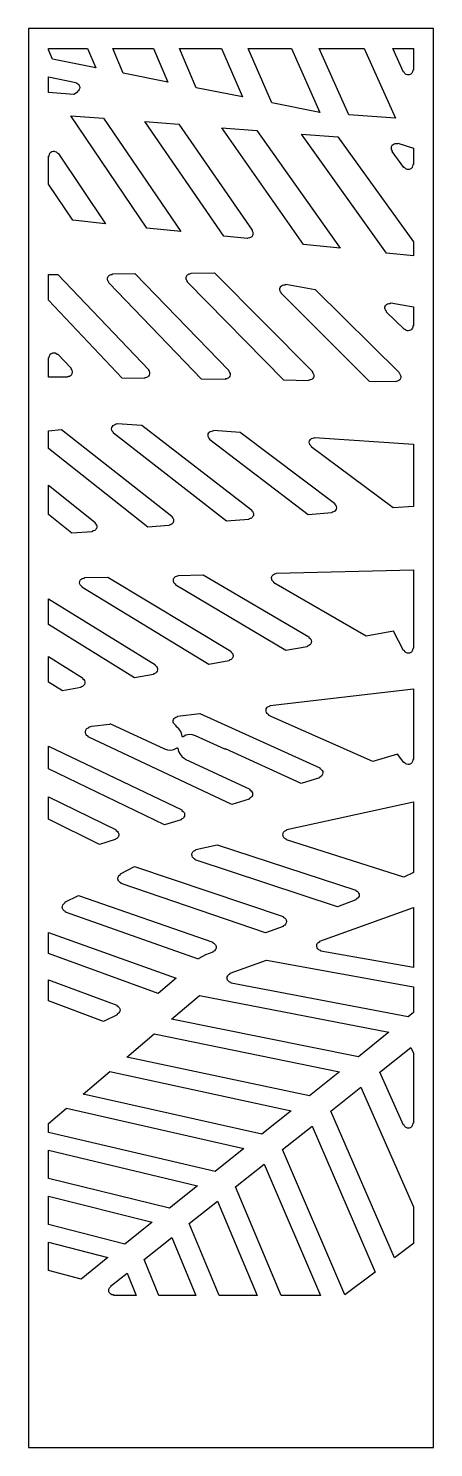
# Model space of a CAD drawing. Extents: x 0 to 400, y 0 to 1400.
import ezdxf

# ---------------------------------------------------------------- set-up
doc = ezdxf.new("R2010")
doc.units = 0
doc.layers.add('CUT', color=1, linetype='CONTINUOUS')
doc.layers.add('OUTLINE', color=7, linetype='CONTINUOUS')

msp = doc.modelspace()

# ---------------------------------------------------------------- linework, layer by layer
at = {"layer": 'CUT'}
for points in [[(20, 1378.91), (20, 1380), (58.48, 1380), (66.43, 1361.24), (23.85, 1369.73)], [(93.54, 1355.83), (83.25, 1380), (123.45, 1380), (137.62, 1347.05)], [(165.7, 1341.45), (149.02, 1380), (190.53, 1380), (211.36, 1332.34)], [(259.84, 1380), (287.78, 1317.11), (240.46, 1326.54), (216.95, 1380)], [(316.28, 1314.83), (287.14, 1380), (331.48, 1380), (362.47, 1311.41)], [(370.86, 1356.82), (370.66, 1356.94), (370.21, 1356.91), (359.71, 1380), (380, 1380), (380, 1359.05), (379.59, 1358.89), (379.45, 1358.7), (379.21, 1357.19), (378.89, 1356.4), (378.42, 1355.69), (377.49, 1354.82), (376.74, 1354.41), (375.93, 1354.15), (375.09, 1354.05), (374.23, 1354.12), (373.03, 1354.52), (372.31, 1354.97), (371.68, 1355.56)], [(44.79, 1334.91), (20, 1336.74), (20, 1352.2), (46.72, 1346.75), (46.79, 1346.33), (46.94, 1346.16), (47.99, 1345.8), (48.76, 1345.37), (49.71, 1344.49), (50.19, 1343.75), (50.51, 1342.95), (50.68, 1341.65), (50.46, 1340.37), (50.11, 1339.57), (49.6, 1338.85), (48.44, 1337.84), (48.35, 1337.63), (48.44, 1337.19)], [(150.46, 1199.54), (117.02, 1203.04), (41.98, 1313.84), (74.2, 1311.29)], [(216.16, 1192.66), (192.92, 1195.09), (115.1, 1308.05), (148.51, 1305.4), (221.05, 1200.91), (220.8, 1200.55), (220.8, 1200.32), (221.47, 1198.91), (221.68, 1197.62), (221.5, 1196.33), (220.95, 1195.14), (220.4, 1194.47), (219.35, 1193.69), (218.12, 1193.25), (216.57, 1193.17), (216.22, 1192.87)], [(307.68, 1183.07), (271.67, 1186.84), (190.92, 1302.04), (225.58, 1299.29)], [(305.58, 1292.96), (380, 1189.46), (380, 1175.49), (353.45, 1178.27), (269.6, 1295.81)], [(28.4, 1277.28), (28.8, 1276.81), (29.01, 1276.73), (29.45, 1276.83), (76.08, 1207.33), (43.83, 1210.71), (20, 1246.48), (20, 1273.88), (20.41, 1274.04), (20.55, 1274.23), (20.79, 1275.76), (21.34, 1276.93), (22.21, 1277.88), (23.31, 1278.54), (24.56, 1278.86), (25.43, 1278.86), (26.26, 1278.7), (27.44, 1278.14)], [(364.7, 1286.51), (364.8, 1286.69), (380, 1281.81), (380, 1265.8), (379.59, 1265.64), (379.45, 1265.45), (379.21, 1263.94), (378.68, 1262.79), (377.83, 1261.84), (377.5, 1261.57), (376.76, 1261.17), (375.95, 1260.91), (375.1, 1260.8), (373.84, 1260.96), (372.68, 1261.46), (372, 1261.98), (371.29, 1262.71), (371.07, 1262.78), (370.67, 1262.66), (359.03, 1278.68), (359.27, 1279.05), (359.27, 1279.28), (358.58, 1280.64), (358.37, 1281.48), (358.34, 1282.33), (358.58, 1283.57), (359.17, 1284.69), (360.05, 1285.6), (361.16, 1286.22), (361.99, 1286.45), (362.83, 1286.51), (364.31, 1286.29)], [(114.71, 1054.98), (114.67, 1054.77), (92.72, 1055.08), (20, 1131.91), (20, 1157.13), (29.22, 1157.23), (118.62, 1063.56), (118.43, 1063.17), (118.46, 1062.94), (119.26, 1061.75), (119.67, 1060.53), (119.71, 1059.24), (119.37, 1058), (118.69, 1056.91), (117.72, 1056.06), (116.55, 1055.53), (115.02, 1055.31)], [(194.47, 1054.19), (194.28, 1054.05), (194.12, 1053.65), (170.95, 1053.98), (79.35, 1148.96), (79.53, 1149.36), (79.5, 1149.59), (78.88, 1150.43), (78.49, 1151.19), (78.25, 1152.01), (78.17, 1152.85), (78.26, 1153.7), (78.51, 1154.52), (78.92, 1155.27), (79.45, 1155.93), (80.12, 1156.47), (80.86, 1156.88), (81.67, 1157.13), (82.75, 1157.28), (82.94, 1157.42), (83.09, 1157.83), (105.02, 1158.07), (197.94, 1062.53), (197.76, 1062.13), (197.79, 1061.9), (198.66, 1060.66), (199.08, 1059.44), (199.12, 1058.15), (198.79, 1056.89), (198.11, 1055.8), (197.15, 1054.95), (196.38, 1054.55), (195.96, 1054.42)], [(252.24, 1052.83), (156.97, 1149.75), (157.15, 1150.15), (157.12, 1150.38), (156.44, 1151.26), (156.05, 1152.02), (155.8, 1152.84), (155.72, 1153.69), (155.81, 1154.54), (156.06, 1155.36), (156.45, 1156.11), (156.99, 1156.78), (157.66, 1157.32), (158.4, 1157.73), (159.22, 1157.98), (160.32, 1158.14), (160.62, 1158.47), (160.66, 1158.69), (183.73, 1158.95), (280.42, 1061.43), (280.29, 1061.25), (280.27, 1060.8), (281.18, 1059.53), (281.61, 1058.3), (281.69, 1057.45), (281.6, 1056.58), (281.34, 1055.75), (280.66, 1054.66), (280.04, 1054.05), (279.31, 1053.57), (278.09, 1053.15), (276.99, 1053.03), (276.8, 1052.89), (276.64, 1052.49)], [(362.54, 1051.28), (336.77, 1051.64), (249.48, 1138.73), (249.66, 1139.14), (249.62, 1139.37), (248.94, 1140.24), (248.53, 1141.01), (248.28, 1141.82), (248.19, 1142.67), (248.27, 1143.52), (248.51, 1144.35), (249.15, 1145.44), (249.75, 1146.06), (250.84, 1146.74), (252.08, 1147.07), (253.62, 1147.04), (253.98, 1147.31), (254.05, 1147.52), (283.21, 1142.36), (366.3, 1060.19), (366.13, 1059.8), (366.16, 1059.57), (367.02, 1058.36), (367.36, 1057.55), (367.53, 1056.7), (367.53, 1055.83), (367.21, 1054.57), (366.53, 1053.45), (365.56, 1052.59), (364.38, 1052.05), (362.89, 1051.81), (362.7, 1051.68)], [(357.51, 1128.8), (357.75, 1129.18), (380, 1125.24), (380, 1106.65), (379.59, 1106.49), (379.45, 1106.3), (379.31, 1105.2), (379.07, 1104.37), (378.41, 1103.27), (377.81, 1102.66), (377.09, 1102.18), (376.3, 1101.84), (375.03, 1101.65), (374.17, 1101.73), (373.36, 1101.97), (372.59, 1102.37), (371.74, 1103.01), (371.51, 1103.04), (371.11, 1102.86), (353.22, 1120.37), (353.39, 1120.78), (353.35, 1121.01), (352.43, 1122.24), (352.09, 1123.03), (351.92, 1123.87), (351.96, 1125.16), (352.37, 1126.37), (352.84, 1127.1), (353.44, 1127.71), (354.53, 1128.39), (355.77, 1128.73), (357.07, 1128.69)], [(38.87, 1056.43), (38.46, 1056.24), (38.3, 1055.84), (20, 1056.1), (20, 1075.04), (20.41, 1075.2), (20.55, 1075.39), (20.79, 1076.93), (21.14, 1077.74), (21.63, 1078.47), (22.61, 1079.33), (23.38, 1079.73), (24.22, 1079.97), (25.54, 1080), (26.39, 1079.82), (27.18, 1079.46), (28.4, 1078.52), (28.62, 1078.48), (29.04, 1078.65), (42.11, 1064.69), (41.92, 1064.29), (41.95, 1064.07), (42.81, 1062.78), (43.21, 1061.56), (43.27, 1060.72), (43.05, 1059.45), (42.48, 1058.3), (41.59, 1057.37), (40.48, 1056.74), (39.66, 1056.5)], [(86.69, 1010.05), (87.59, 1010.14), (112.09, 1008.43), (220.38, 925.03), (220.27, 924.83), (220.32, 924.38), (221.1, 923.6), (221.6, 922.92), (221.95, 922.15), (222.15, 921.34), (222.19, 920.48), (222.08, 919.65), (221.8, 918.85), (221.36, 918.12), (220.81, 917.49), (220.13, 916.97), (218.98, 916.46), (217.9, 916.24), (217.61, 915.89), (217.59, 915.67), (195.61, 913.94), (83.96, 1000.73), (84.09, 1001.13), (84.03, 1001.35), (83, 1002.48), (82.76, 1002.84), (82.42, 1003.64), (82.2, 1004.93), (82.37, 1006.23), (82.91, 1007.41), (83.77, 1008.39), (84.9, 1009.07), (86.39, 1009.46), (86.57, 1009.62)], [(117.91, 907.83), (20, 985.52), (20, 1003.08), (32.73, 1004.41), (141.61, 918.8), (141.48, 918.38), (141.54, 918.16), (142.61, 917), (142.85, 916.63), (143.19, 915.82), (143.39, 914.52), (143.31, 913.65), (143.06, 912.81), (142.63, 912.04), (142.08, 911.37), (141.39, 910.81), (140.2, 910.27), (139.09, 910.04), (138.91, 909.9), (138.78, 909.47)], [(299.48, 922.34), (299.46, 922.12), (276.29, 920.3), (179.18, 994.22), (179.3, 994.63), (179.23, 994.85), (178.16, 995.99), (177.73, 996.74), (177.44, 997.56), (177.33, 998.41), (177.39, 999.27), (177.61, 1000.11), (178, 1000.88), (178.52, 1001.57), (179.54, 1002.38), (180.75, 1002.84), (182.23, 1002.99), (182.43, 1003.11), (182.62, 1003.51), (209.16, 1001.66), (302.2, 931.5), (302.08, 931.08), (302.15, 930.86), (303.21, 929.76), (303.65, 929.03), (303.94, 928.24), (304.07, 926.96), (303.83, 925.71), (303.25, 924.59), (302.36, 923.68), (301.25, 923.05), (299.77, 922.69)], [(282.35, 996.14), (282.54, 996.54), (380, 989.75), (380, 928.46), (360.15, 926.9), (279.18, 987.22), (279.3, 987.65), (279.23, 987.87), (278.14, 988.99), (277.7, 989.73), (277.41, 990.55), (277.3, 991.84), (277.56, 993.12), (278.19, 994.26), (278.79, 994.89), (279.49, 995.4), (280.69, 995.87), (281.93, 995.98)], [(43.05, 901.93), (20, 920.6), (20, 949.5), (65.73, 912.8), (65.6, 912.38), (65.66, 912.16), (66.71, 910.99), (67.28, 909.81), (67.45, 908.95), (67.45, 908.08), (67.13, 906.81), (66.7, 906.05), (66.15, 905.38), (65.47, 904.84), (64.28, 904.29), (63.17, 904.06), (62.99, 903.92), (62.86, 903.49)], [(55.1, 857.69), (55.28, 857.83), (55.43, 858.23), (78.34, 858.78), (199.77, 785.73), (199.69, 785.3), (199.78, 785.09), (200.65, 784.4), (201.23, 783.77), (201.67, 783.05), (201.96, 782.25), (202.09, 781.4), (202.06, 780.56), (201.86, 779.72), (201.52, 778.95), (201.03, 778.26), (200.06, 777.43), (199.3, 777.04), (198.24, 776.71), (198.08, 776.54), (198, 776.11), (178.1, 772.53), (52.9, 848.63), (52.98, 849.08), (52.89, 849.29), (51.71, 850.29), (51.2, 850.99), (50.83, 851.79), (50.59, 853.06), (50.74, 854.36), (51.26, 855.55), (51.79, 856.24), (52.45, 856.81), (53.19, 857.24), (53.6, 857.39)], [(275.21, 790.22), (275.21, 790), (254.28, 786.24), (145.49, 850.82), (145.57, 851.26), (145.47, 851.47), (144.59, 852.16), (143.99, 852.81), (143.54, 853.56), (143.25, 854.38), (143.13, 855.24), (143.18, 856.12), (143.4, 856.96), (143.58, 857.35), (144.04, 858.11), (144.98, 859.01), (145.34, 859.25), (146.14, 859.6), (147.65, 859.9), (147.83, 860.04), (147.98, 860.44), (172.44, 861.03), (276.93, 799.65), (276.85, 799.21), (276.95, 799), (278.14, 798.02), (278.65, 797.35), (279.03, 796.57), (279.3, 795.32), (279.2, 794.05), (278.74, 792.86), (278.25, 792.15), (277.95, 791.85), (276.9, 791.11), (275.45, 790.6)], [(370.9, 786.17), (370.7, 786.27), (370.27, 786.23), (360.53, 805.36), (333.3, 800.46), (242.36, 853.16), (242.44, 853.36), (242.34, 853.81), (241.51, 854.46), (240.91, 855.1), (240.45, 855.85), (240.15, 856.67), (240.03, 857.53), (240.07, 858.41), (240.29, 859.27), (240.67, 860.04), (241.2, 860.75), (241.86, 861.32), (243.02, 861.92), (244.47, 862.2), (244.77, 862.54), (244.8, 862.76), (380, 865.99), (380, 788.57), (379.59, 788.41), (379.45, 788.22), (379.21, 786.69), (378.87, 785.88), (378.39, 785.17), (378.09, 784.83), (377.42, 784.29), (376.25, 783.75), (374.95, 783.57), (374.09, 783.67), (373.26, 783.93), (372.5, 784.35), (371.83, 784.92)], [(123.56, 762.72), (104.61, 759.31), (20, 811.94), (20, 837.17), (125.34, 772.32), (125.26, 771.88), (125.35, 771.67), (126.51, 770.67), (127.21, 769.62), (127.58, 768.4), (127.59, 767.14), (127.23, 765.91), (126.55, 764.85), (125.58, 764.02), (124.82, 763.64), (123.81, 763.32), (123.65, 763.16)], [(51.75, 750.22), (51.66, 749.79), (33.66, 746.55), (20, 755.24), (20, 780.47), (53.53, 759.36), (53.44, 759.16), (53.53, 758.71), (54.7, 757.68), (55.4, 756.58), (55.73, 755.29), (55.68, 753.98), (55.24, 752.74), (54.45, 751.69), (53.38, 750.91), (52.12, 750.48)], [(238.51, 731.6), (238.68, 731.75), (238.79, 732.18), (380, 748.54), (380, 678.85), (379.59, 678.69), (379.45, 678.5), (379.21, 676.96), (378.86, 676.15), (378.37, 675.43), (377.75, 674.81), (376.61, 674.16), (375.76, 673.92), (374.89, 673.85), (373.6, 674.08), (372.43, 674.68), (371.32, 675.73), (370.87, 675.78), (370.68, 675.67), (364.35, 684.03), (340.02, 676.67), (237.45, 722.35), (237.48, 722.8), (237.36, 723), (236.42, 723.57), (235.76, 724.12), (235.03, 725.15), (234.62, 726.36), (234.57, 727.63), (234.87, 728.86), (235.28, 729.61), (235.8, 730.26), (236.46, 730.8), (237.21, 731.22)], [(287.23, 661.11), (287.2, 660.68), (269.23, 655.24), (194.62, 689.41), (194.28, 689.09), (193.82, 689.11), (165.04, 702.29), (161.91, 703.25), (158.69, 703.37), (155.54, 702.65), (152.67, 701.14), (152.22, 701.09), (151.87, 701.37), (151.53, 703.58), (150.39, 706.47), (148.56, 708.98), (146.16, 710.96), (146, 711.15), (145.94, 711.38), (146, 711.67), (145.73, 711.79), (145.75, 712.23), (145.64, 712.43), (144.75, 713), (144.1, 713.57), (143.36, 714.67), (143.07, 715.49), (142.94, 716.36), (142.99, 717.24), (143.22, 718.09), (143.86, 719.24), (144.45, 719.88), (145.57, 720.58), (147.02, 721), (147.19, 721.15), (147.3, 721.58), (169.1, 724.1), (287.81, 670.41), (287.79, 669.98), (287.9, 669.78), (289.15, 668.94), (289.97, 667.98), (290.49, 666.81), (290.66, 665.55), (290.46, 664.29), (290.11, 663.51), (289.64, 662.81), (288.69, 661.95), (287.56, 661.41)], [(218.23, 640.43), (217.91, 640.12), (217.88, 639.7), (200.72, 634.51), (59.1, 701.11), (59.16, 701.33), (59.02, 701.76), (57.74, 702.63), (57.14, 703.29), (56.7, 704.03), (56.41, 704.85), (56.29, 705.72), (56.34, 706.59), (56.57, 707.43), (57.21, 708.58), (57.8, 709.21), (58.52, 709.72), (59.44, 710.16), (59.63, 710.57), (59.6, 710.8), (62.48, 711.75), (80.04, 713.78), (80.32, 713.65), (80.59, 713.94), (81.03, 713.98), (134.28, 689.24), (137.27, 688.28), (140.37, 688.1), (143.42, 688.69), (146.22, 690.03), (146.73, 690.39), (146.97, 690.41), (147.2, 690.33), (147.49, 689.94), (148.21, 686.76), (149.71, 683.9), (151.89, 681.52), (154.83, 679.6), (154.93, 679.4), (154.89, 679), (218.51, 649.43), (218.45, 649.21), (218.59, 648.78), (219.85, 647.93), (220.68, 646.96), (221.18, 645.8), (221.34, 644.55), (221.13, 643.29), (220.57, 642.15), (220.02, 641.5), (219.36, 640.97)], [(134.38, 614.43), (20, 669.64), (20, 691.83), (151.49, 629.09), (151.43, 628.87), (151.57, 628.44), (152.83, 627.57), (153.66, 626.55), (154.02, 625.75), (154.25, 624.44), (154.18, 623.58), (153.94, 622.73), (153.53, 621.94), (152.99, 621.26), (152.31, 620.7), (150.93, 620.01), (150.79, 619.82), (150.76, 619.39)], [(85.76, 599.93), (85.79, 599.72), (70.11, 594.97), (20, 619.78), (20, 641.98), (86.51, 609.41), (86.45, 609.21), (86.58, 608.77), (87.86, 607.86), (88.68, 606.83), (89.14, 605.61), (89.25, 604.75), (89.23, 604.31), (89.18, 603.86), (88.93, 603.03), (88.54, 602.25), (88.28, 601.9), (87.31, 601.01), (85.96, 600.33)], [(253.47, 608.49), (254.89, 609.04), (255.12, 609.43), (255.11, 609.65), (380, 637.19), (380, 567.39), (370.52, 562.83), (254.63, 599.71), (254.66, 599.93), (254.46, 600.34), (253.13, 601.01), (252.48, 601.55), (251.94, 602.21), (251.4, 603.37), (251.21, 604.63), (251.4, 605.89), (251.92, 607.04), (252.77, 608)], [(165.06, 589.24), (165.29, 589.63), (165.28, 589.85), (186.25, 594.47), (323.15, 550.02), (323.17, 549.59), (323.31, 549.4), (324.22, 548.96), (324.94, 548.45), (325.54, 547.82), (326, 547.09), (326.41, 545.85), (326.47, 544.98), (326.36, 544.12), (325.87, 542.9), (325.36, 542.2), (324.36, 541.36), (323.4, 540.86), (323.27, 540.67), (323.27, 540.24), (305.09, 533.61), (164.72, 579.92), (164.75, 580.14), (164.56, 580.55), (163.25, 581.23), (162.61, 581.78), (162.08, 582.45), (161.55, 583.6), (161.37, 584.85), (161.46, 585.69), (161.69, 586.51), (162.35, 587.6), (162.94, 588.21), (163.64, 588.69)], [(251.44, 514.3), (251.48, 514.08), (234.19, 507.78), (91.63, 556.47), (91.67, 556.68), (91.49, 557.09), (90.52, 557.57), (89.83, 558.07), (89.23, 558.69), (88.79, 559.42), (88.48, 560.22), (88.33, 561.06), (88.36, 561.92), (88.54, 562.75), (88.88, 563.53), (89.38, 564.23), (89.99, 564.83), (90.84, 565.43), (90.96, 565.86), (90.89, 566.06), (104.79, 573.21), (251.36, 523.92), (251.37, 523.48), (251.51, 523.29), (252.89, 522.57), (253.54, 522), (254.07, 521.31), (254.58, 520.11), (254.68, 519.69), (254.73, 518.83), (254.49, 517.56), (253.89, 516.41), (252.98, 515.48), (251.62, 514.72)], [(36.09, 537.28), (36.21, 537.71), (36.14, 537.91), (49.46, 544.76), (182.03, 498.63), (182.04, 498.18), (182.18, 498), (183.54, 497.26), (184.19, 496.69), (184.71, 496), (185.08, 495.22), (185.3, 494.39), (185.35, 493.52), (185.23, 492.67), (184.93, 491.85), (184.51, 491.12), (183.59, 490.19), (182.25, 489.43), (182.07, 489.02), (182.11, 488.81), (174.98, 486.21), (168.41, 482.46), (167.86, 481.99), (36.79, 528.28), (36.78, 528.72), (36.65, 528.91), (35.31, 529.63), (34.4, 530.53), (33.78, 531.65), (33.51, 532.89), (33.61, 534.17), (34.07, 535.36), (34.85, 536.36)], [(287.63, 499.13), (287.76, 499.32), (287.76, 499.75), (380, 532.77), (380, 473.54), (288.62, 489.83), (288.54, 490.25), (288.38, 490.42), (287.33, 490.75), (286.56, 491.14), (285.59, 491.97), (284.91, 493.05), (284.56, 494.27), (284.57, 495.55), (284.79, 496.37), (285.16, 497.14), (285.67, 497.82), (286.3, 498.39)], [(20, 487.49), (20, 508.29), (145.73, 463.07), (128.15, 448.04)], [(196.75, 465.51), (197.26, 466.18), (197.9, 466.76), (199.2, 467.47), (199.33, 467.66), (199.34, 468.1), (235.2, 480.94), (380, 454.51), (380, 429.08), (374.98, 425.06), (200.16, 458.18), (200.08, 458.62), (199.92, 458.79), (198.86, 459.13), (198.1, 459.52), (197.45, 460.04), (196.66, 461.04), (196.21, 462.23), (196.1, 463.08), (196.25, 464.35)], [(74.09, 420.41), (20, 440.77), (20, 461.57), (87.27, 436.6), (87.23, 436.39), (87.4, 435.97), (88.72, 435.22), (89.62, 434.3), (90.05, 433.57), (90.34, 432.76), (90.45, 431.48), (90.33, 430.63), (90.04, 429.84), (89.33, 428.76), (88.7, 428.19), (87.79, 427.59), (87.68, 427.39), (87.72, 426.96)], [(325.72, 385.57), (141.4, 422.58), (169.03, 445.97), (355.88, 409.75)], [(97.24, 385.21), (124.29, 408.1), (307.05, 370.61), (277.56, 346.97)], [(370.83, 317.99), (370.63, 318.11), (370.18, 318.08), (347.01, 370.46), (377.48, 394.66), (380, 389), (380, 320.16), (379.59, 320), (379.45, 319.81), (379.21, 318.29), (378.89, 317.5), (378.41, 316.79), (377.47, 315.92), (376.73, 315.51), (375.91, 315.26), (375.06, 315.16), (374.21, 315.23), (372.99, 315.65), (372.27, 316.1), (371.66, 316.7)], [(230.47, 309.21), (54.02, 348.63), (80.49, 371.04), (259.31, 332.33)], [(328.16, 355.49), (380, 237.62), (380, 201.22), (361.38, 187.27), (298.38, 331.84)], [(37.62, 334.75), (212.61, 294.9), (184.4, 272.28), (20, 310.87), (20, 319.84)], [(250.82, 294.07), (279.95, 317.2), (342.4, 173.04), (312.42, 150.58)], [(139.32, 236.15), (20, 265.51), (20, 293.41), (166.93, 258.28)], [(204.31, 257.13), (232.8, 279.75), (288.18, 150), (249.63, 150)], [(95.21, 200.79), (20, 220.14), (20, 248.04), (122.23, 222.45)], [(188.41, 150), (158.81, 220.99), (186.68, 243.12), (225.85, 150)], [(52.03, 166.18), (20, 174.78), (20, 202.68), (78.48, 187.38)], [(141.55, 207.29), (165.3, 150), (128.93, 150), (114.28, 185.63)], [(80.13, 157.5), (81.19, 158.66), (81.25, 158.88), (81.12, 159.29), (97.39, 172.21), (106.47, 150), (84.36, 150), (84.2, 150.41), (84.01, 150.55), (82.48, 150.79), (81.3, 151.35), (80.34, 152.23), (79.86, 152.95), (79.54, 153.76), (79.36, 155.04), (79.56, 156.33)]]:
    msp.add_lwpolyline(points, close=True, dxfattribs=at)
at = {"layer": 'OUTLINE'}
msp.add_lwpolyline([(0, 0), (400, 0), (400, 1400), (0, 1400)], close=True, dxfattribs=at)

doc.saveas('drawing.dxf')
